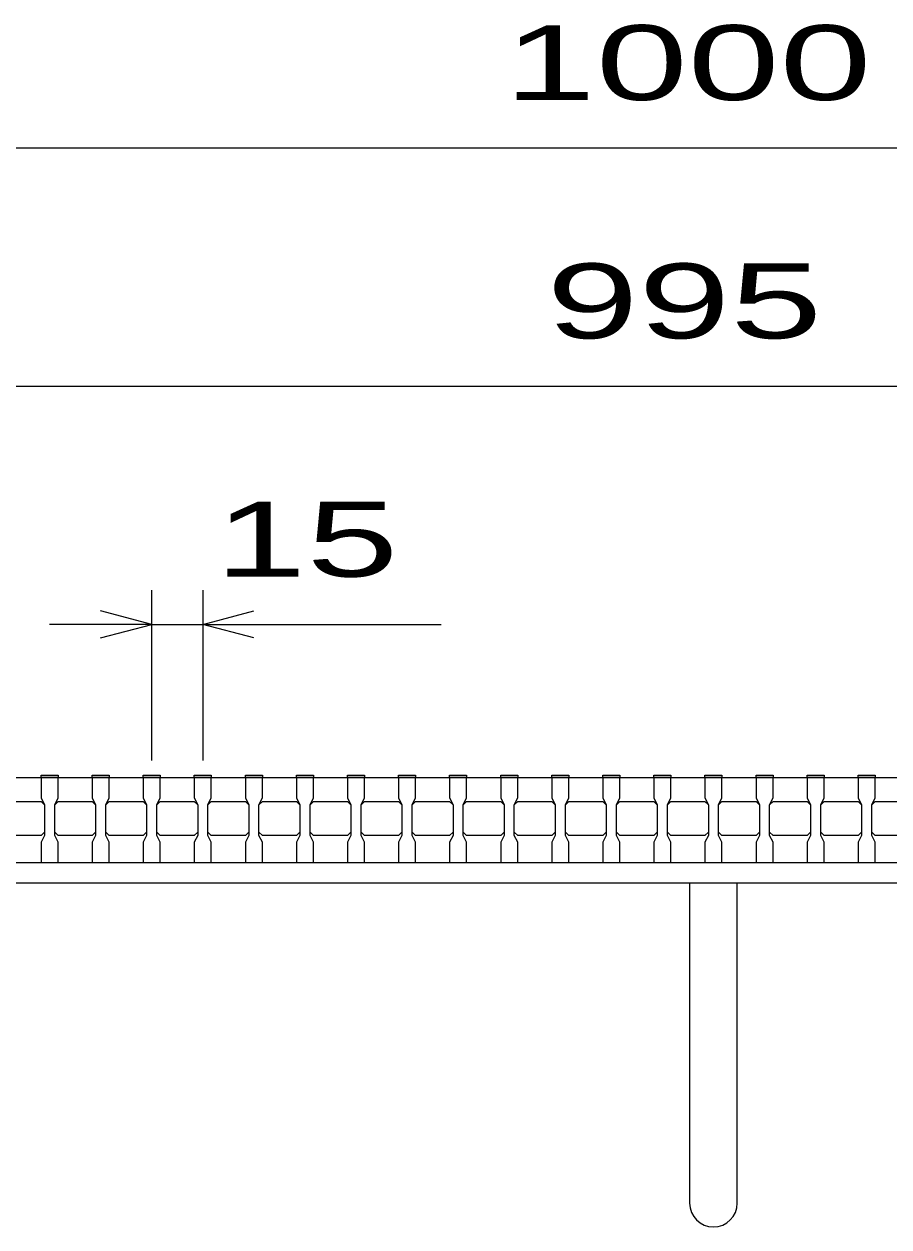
# Model space of a CAD drawing. Units: millimetres, scale not verified. Extents: x -1820 to 1731, y -1282 to 1054.
# Drawn here: x -1124 to -870, y -569.5 to -216.2 of the extents above; entities that cross this region are included whole.
import ezdxf
from ezdxf.enums import TextEntityAlignment as Align

# ---------------------------------------------------------------- set-up
doc = ezdxf.new("R2010")
doc.units = ezdxf.units.MM
doc.header["$LTSCALE"] = 10
for name, color, linetype, lineweight in [('16', 3, 'Continuous', 25), ('19', 6, 'Continuous', 25), ('22', 4, 'Continuous', 25)]:
    doc.layers.add(name, color=color, linetype=linetype, lineweight=lineweight)
doc.styles.add('ベクトル', font='')
doc.styles.get('ベクトル').set_extended_font_data('ベクトル')

msp = doc.modelspace()

# ---------------------------------------------------------------- linework, layer by layer
at = {"layer": '16'}
for p, q in [((-1419, -437.5), (-424, -437.5)), ((-1119, -437.5), (-1119, -436.8)), ((-1119, -436.8), (-1114, -436.8)), ((-1119, -437.5), (-1119, -443.5)), ((-1114, -437.5), (-1119, -437.5)), ((-1114, -436.8), (-1114, -437.5)), ((-1114, -443.5), (-1114, -437.5)), ((-1104, -437.5), (-1104, -436.8)), ((-1104, -436.8), (-1099, -436.8)), ((-1104, -437.5), (-1104, -443.5)), ((-1099, -437.5), (-1104, -437.5)), ((-1099, -436.8), (-1099, -437.5)), ((-1099, -443.5), (-1099, -437.5)), ((-1089, -437.5), (-1089, -436.8)), ((-1089, -436.8), (-1084, -436.8)), ((-1089, -437.5), (-1089, -443.5)), ((-1084, -437.5), (-1089, -437.5)), ((-1084, -436.8), (-1084, -437.5)), ((-1084, -443.5), (-1084, -437.5)), ((-1074, -437.5), (-1074, -436.8)), ((-1074, -436.8), (-1069, -436.8)), ((-1074, -437.5), (-1074, -443.5)), ((-1069, -437.5), (-1074, -437.5)), ((-1069, -436.8), (-1069, -437.5)), ((-1069, -443.5), (-1069, -437.5)), ((-1059, -437.5), (-1059, -436.8)), ((-1059, -436.8), (-1054, -436.8)), ((-1059, -437.5), (-1059, -443.5)), ((-1054, -437.5), (-1059, -437.5)), ((-1054, -436.8), (-1054, -437.5)), ((-1054, -443.5), (-1054, -437.5)), ((-1044, -437.5), (-1044, -436.8)), ((-1044, -436.8), (-1039, -436.8)), ((-1044, -437.5), (-1044, -443.5)), ((-1039, -437.5), (-1044, -437.5)), ((-1039, -436.8), (-1039, -437.5)), ((-1039, -443.5), (-1039, -437.5)), ((-1029, -437.5), (-1029, -436.8)), ((-1029, -436.8), (-1024, -436.8)), ((-1029, -437.5), (-1029, -443.5)), ((-1024, -437.5), (-1029, -437.5)), ((-1024, -436.8), (-1024, -437.5)), ((-1024, -443.5), (-1024, -437.5)), ((-1014, -437.5), (-1014, -436.8)), ((-1014, -436.8), (-1009, -436.8)), ((-1014, -437.5), (-1014, -443.5)), ((-1009, -437.5), (-1014, -437.5)), ((-1009, -436.8), (-1009, -437.5)), ((-1009, -443.5), (-1009, -437.5)), ((-999, -437.5), (-999, -436.8)), ((-999, -436.8), (-994, -436.8)), ((-999, -437.5), (-999, -443.5)), ((-994, -437.5), (-999, -437.5)), ((-994, -436.8), (-994, -437.5)), ((-994, -443.5), (-994, -437.5)), ((-984, -437.5), (-984, -436.8)), ((-984, -436.8), (-979, -436.8)), ((-984, -437.5), (-984, -443.5)), ((-979, -437.5), (-984, -437.5)), ((-979, -436.8), (-979, -437.5)), ((-979, -443.5), (-979, -437.5)), ((-969, -437.5), (-969, -436.8)), ((-969, -436.8), (-964, -436.8)), ((-969, -437.5), (-969, -443.5)), ((-964, -437.5), (-969, -437.5)), ((-964, -436.8), (-964, -437.5)), ((-964, -443.5), (-964, -437.5)), ((-954, -437.5), (-954, -436.8)), ((-954, -436.8), (-949, -436.8)), ((-954, -437.5), (-954, -443.5)), ((-949, -437.5), (-954, -437.5)), ((-949, -436.8), (-949, -437.5)), ((-949, -443.5), (-949, -437.5)), ((-939, -437.5), (-939, -436.8)), ((-939, -436.8), (-934, -436.8)), ((-939, -437.5), (-939, -443.5)), ((-934, -437.5), (-939, -437.5)), ((-934, -436.8), (-934, -437.5)), ((-934, -443.5), (-934, -437.5)), ((-924, -437.5), (-924, -436.8)), ((-924, -436.8), (-919, -436.8)), ((-924, -437.5), (-924, -443.5)), ((-919, -437.5), (-924, -437.5)), ((-919, -436.8), (-919, -437.5)), ((-919, -443.5), (-919, -437.5)), ((-909, -437.5), (-909, -436.8)), ((-909, -436.8), (-904, -436.8)), ((-909, -437.5), (-909, -443.5)), ((-904, -437.5), (-909, -437.5)), ((-904, -436.8), (-904, -437.5)), ((-904, -443.5), (-904, -437.5)), ((-894, -437.5), (-894, -436.8)), ((-894, -436.8), (-889, -436.8)), ((-894, -437.5), (-894, -443.5)), ((-889, -437.5), (-894, -437.5)), ((-889, -436.8), (-889, -437.5)), ((-889, -443.5), (-889, -437.5)), ((-879, -437.5), (-879, -436.8)), ((-879, -436.8), (-874, -436.8)), ((-879, -437.5), (-879, -443.5)), ((-874, -437.5), (-879, -437.5)), ((-874, -436.8), (-874, -437.5)), ((-874, -443.5), (-874, -437.5)), ((-1129, -444.5), (-1119, -444.5)), ((-1119, -443.5), (-1118, -445.5)), ((-1119, -444.5), (-1118, -445.5)), ((-1115, -445.5), (-1114, -443.5)), ((-1115, -445.5), (-1114, -444.5)), ((-1114, -444.5), (-1104, -444.5)), ((-1104, -443.5), (-1103, -445.5)), ((-1104, -444.5), (-1103, -445.5)), ((-1100, -445.5), (-1099, -443.5)), ((-1100, -445.5), (-1099, -444.5)), ((-1099, -444.5), (-1089, -444.5)), ((-1089, -443.5), (-1088, -445.5)), ((-1089, -444.5), (-1088, -445.5)), ((-1085, -445.5), (-1084, -443.5)), ((-1085, -445.5), (-1084, -444.5)), ((-1084, -444.5), (-1074, -444.5)), ((-1074, -443.5), (-1073, -445.5)), ((-1074, -444.5), (-1073, -445.5)), ((-1070, -445.5), (-1069, -443.5)), ((-1070, -445.5), (-1069, -444.5)), ((-1069, -444.5), (-1059, -444.5)), ((-1059, -443.5), (-1058, -445.5)), ((-1059, -444.5), (-1058, -445.5)), ((-1055, -445.5), (-1054, -443.5)), ((-1055, -445.5), (-1054, -444.5)), ((-1054, -444.5), (-1044, -444.5)), ((-1044, -443.5), (-1043, -445.5)), ((-1044, -444.5), (-1043, -445.5)), ((-1040, -445.5), (-1039, -443.5)), ((-1040, -445.5), (-1039, -444.5)), ((-1039, -444.5), (-1029, -444.5)), ((-1029, -443.5), (-1028, -445.5)), ((-1029, -444.5), (-1028, -445.5)), ((-1025, -445.5), (-1024, -443.5)), ((-1025, -445.5), (-1024, -444.5)), ((-1024, -444.5), (-1014, -444.5)), ((-1014, -443.5), (-1013, -445.5)), ((-1014, -444.5), (-1013, -445.5)), ((-1010, -445.5), (-1009, -443.5)), ((-1010, -445.5), (-1009, -444.5)), ((-1009, -444.5), (-999, -444.5)), ((-999, -443.5), (-998, -445.5)), ((-999, -444.5), (-998, -445.5)), ((-995, -445.5), (-994, -443.5)), ((-995, -445.5), (-994, -444.5)), ((-994, -444.5), (-984, -444.5)), ((-984, -443.5), (-983, -445.5)), ((-984, -444.5), (-983, -445.5)), ((-980, -445.5), (-979, -443.5)), ((-980, -445.5), (-979, -444.5)), ((-979, -444.5), (-969, -444.5)), ((-969, -443.5), (-968, -445.5)), ((-969, -444.5), (-968, -445.5)), ((-965, -445.5), (-964, -443.5)), ((-965, -445.5), (-964, -444.5)), ((-964, -444.5), (-954, -444.5)), ((-954, -443.5), (-953, -445.5)), ((-954, -444.5), (-953, -445.5)), ((-950, -445.5), (-949, -443.5)), ((-950, -445.5), (-949, -444.5)), ((-949, -444.5), (-939, -444.5)), ((-939, -443.5), (-938, -445.5)), ((-939, -444.5), (-938, -445.5)), ((-935, -445.5), (-934, -443.5)), ((-935, -445.5), (-934, -444.5)), ((-934, -444.5), (-924, -444.5)), ((-924, -443.5), (-923, -445.5)), ((-924, -444.5), (-923, -445.5)), ((-920, -445.5), (-919, -443.5)), ((-920, -445.5), (-919, -444.5)), ((-919, -444.5), (-909, -444.5)), ((-909, -443.5), (-908, -445.5)), ((-909, -444.5), (-908, -445.5)), ((-905, -445.5), (-904, -443.5)), ((-905, -445.5), (-904, -444.5)), ((-904, -444.5), (-894, -444.5)), ((-894, -443.5), (-893, -445.5)), ((-894, -444.5), (-893, -445.5)), ((-890, -445.5), (-889, -443.5)), ((-890, -445.5), (-889, -444.5)), ((-889, -444.5), (-879, -444.5)), ((-879, -443.5), (-878, -445.5)), ((-879, -444.5), (-878, -445.5)), ((-875, -445.5), (-874, -443.5)), ((-875, -445.5), (-874, -444.5)), ((-874, -444.5), (-864, -444.5)), ((-1118, -445.5), (-1118, -454.5)), ((-1115, -454.5), (-1115, -445.5)), ((-1103, -445.5), (-1103, -454.5)), ((-1100, -454.5), (-1100, -445.5)), ((-1088, -445.5), (-1088, -454.5)), ((-1085, -454.5), (-1085, -445.5)), ((-1073, -445.5), (-1073, -454.5)), ((-1070, -454.5), (-1070, -445.5)), ((-1058, -445.5), (-1058, -454.5)), ((-1055, -454.5), (-1055, -445.5)), ((-1043, -445.5), (-1043, -454.5)), ((-1040, -454.5), (-1040, -445.5)), ((-1028, -445.5), (-1028, -454.5)), ((-1025, -454.5), (-1025, -445.5)), ((-1013, -445.5), (-1013, -454.5)), ((-1010, -454.5), (-1010, -445.5)), ((-998, -445.5), (-998, -454.5)), ((-995, -454.5), (-995, -445.5)), ((-983, -445.5), (-983, -454.5)), ((-980, -454.5), (-980, -445.5)), ((-968, -445.5), (-968, -454.5)), ((-965, -454.5), (-965, -445.5)), ((-953, -445.5), (-953, -454.5)), ((-950, -454.5), (-950, -445.5)), ((-938, -445.5), (-938, -454.5)), ((-935, -454.5), (-935, -445.5)), ((-923, -445.5), (-923, -454.5)), ((-920, -454.5), (-920, -445.5)), ((-908, -445.5), (-908, -454.5)), ((-905, -454.5), (-905, -445.5)), ((-893, -445.5), (-893, -454.5)), ((-890, -454.5), (-890, -445.5)), ((-878, -445.5), (-878, -454.5)), ((-875, -454.5), (-875, -445.5)), ((-1119, -454.5), (-1129, -454.5)), ((-1118, -453.5), (-1119, -454.5)), ((-1118, -454.5), (-1119, -456.5)), ((-1114, -454.5), (-1115, -453.5)), ((-1114, -456.5), (-1115, -454.5)), ((-1104, -454.5), (-1114, -454.5)), ((-1103, -453.5), (-1104, -454.5)), ((-1103, -454.5), (-1104, -456.5)), ((-1099, -454.5), (-1100, -453.5)), ((-1099, -456.5), (-1100, -454.5)), ((-1089, -454.5), (-1099, -454.5)), ((-1088, -453.5), (-1089, -454.5)), ((-1088, -454.5), (-1089, -456.5)), ((-1084, -454.5), (-1085, -453.5)), ((-1084, -456.5), (-1085, -454.5)), ((-1074, -454.5), (-1084, -454.5)), ((-1073, -453.5), (-1074, -454.5)), ((-1073, -454.5), (-1074, -456.5)), ((-1069, -454.5), (-1070, -453.5)), ((-1069, -456.5), (-1070, -454.5)), ((-1059, -454.5), (-1069, -454.5)), ((-1058, -453.5), (-1059, -454.5)), ((-1058, -454.5), (-1059, -456.5)), ((-1054, -454.5), (-1055, -453.5)), ((-1054, -456.5), (-1055, -454.5)), ((-1044, -454.5), (-1054, -454.5)), ((-1043, -453.5), (-1044, -454.5)), ((-1043, -454.5), (-1044, -456.5)), ((-1039, -454.5), (-1040, -453.5)), ((-1039, -456.5), (-1040, -454.5)), ((-1029, -454.5), (-1039, -454.5)), ((-1028, -453.5), (-1029, -454.5)), ((-1028, -454.5), (-1029, -456.5)), ((-1024, -454.5), (-1025, -453.5)), ((-1024, -456.5), (-1025, -454.5)), ((-1014, -454.5), (-1024, -454.5)), ((-1013, -453.5), (-1014, -454.5)), ((-1013, -454.5), (-1014, -456.5)), ((-1009, -454.5), (-1010, -453.5)), ((-1009, -456.5), (-1010, -454.5)), ((-999, -454.5), (-1009, -454.5)), ((-998, -453.5), (-999, -454.5)), ((-998, -454.5), (-999, -456.5)), ((-994, -454.5), (-995, -453.5)), ((-994, -456.5), (-995, -454.5)), ((-984, -454.5), (-994, -454.5)), ((-983, -453.5), (-984, -454.5)), ((-983, -454.5), (-984, -456.5)), ((-979, -454.5), (-980, -453.5)), ((-979, -456.5), (-980, -454.5)), ((-969, -454.5), (-979, -454.5)), ((-968, -453.5), (-969, -454.5)), ((-968, -454.5), (-969, -456.5)), ((-964, -454.5), (-965, -453.5)), ((-964, -456.5), (-965, -454.5)), ((-954, -454.5), (-964, -454.5)), ((-953, -453.5), (-954, -454.5)), ((-953, -454.5), (-954, -456.5)), ((-949, -454.5), (-950, -453.5)), ((-949, -456.5), (-950, -454.5)), ((-939, -454.5), (-949, -454.5)), ((-938, -453.5), (-939, -454.5)), ((-938, -454.5), (-939, -456.5)), ((-934, -454.5), (-935, -453.5)), ((-934, -456.5), (-935, -454.5)), ((-924, -454.5), (-934, -454.5)), ((-923, -453.5), (-924, -454.5)), ((-923, -454.5), (-924, -456.5)), ((-919, -454.5), (-920, -453.5)), ((-919, -456.5), (-920, -454.5)), ((-909, -454.5), (-919, -454.5)), ((-908, -453.5), (-909, -454.5)), ((-908, -454.5), (-909, -456.5)), ((-904, -454.5), (-905, -453.5)), ((-904, -456.5), (-905, -454.5)), ((-894, -454.5), (-904, -454.5)), ((-893, -453.5), (-894, -454.5)), ((-893, -454.5), (-894, -456.5)), ((-889, -454.5), (-890, -453.5)), ((-889, -456.5), (-890, -454.5)), ((-879, -454.5), (-889, -454.5)), ((-878, -453.5), (-879, -454.5)), ((-878, -454.5), (-879, -456.5)), ((-874, -454.5), (-875, -453.5)), ((-874, -456.5), (-875, -454.5)), ((-864, -454.5), (-874, -454.5)), ((-1119, -456.5), (-1119, -462.5)), ((-1114, -462.5), (-1114, -456.5)), ((-1104, -456.5), (-1104, -462.5)), ((-1099, -462.5), (-1099, -456.5)), ((-1089, -456.5), (-1089, -462.5)), ((-1084, -462.5), (-1084, -456.5)), ((-1074, -456.5), (-1074, -462.5)), ((-1069, -462.5), (-1069, -456.5)), ((-1059, -456.5), (-1059, -462.5)), ((-1054, -462.5), (-1054, -456.5)), ((-1044, -456.5), (-1044, -462.5)), ((-1039, -462.5), (-1039, -456.5)), ((-1029, -456.5), (-1029, -462.5)), ((-1024, -462.5), (-1024, -456.5)), ((-1014, -456.5), (-1014, -462.5)), ((-1009, -462.5), (-1009, -456.5)), ((-999, -456.5), (-999, -462.5)), ((-994, -462.5), (-994, -456.5)), ((-984, -456.5), (-984, -462.5)), ((-979, -462.5), (-979, -456.5)), ((-969, -456.5), (-969, -462.5)), ((-964, -462.5), (-964, -456.5)), ((-954, -456.5), (-954, -462.5)), ((-949, -462.5), (-949, -456.5)), ((-939, -456.5), (-939, -462.5)), ((-934, -462.5), (-934, -456.5)), ((-924, -456.5), (-924, -462.5)), ((-919, -462.5), (-919, -456.5)), ((-909, -456.5), (-909, -462.5)), ((-904, -462.5), (-904, -456.5)), ((-894, -456.5), (-894, -462.5)), ((-889, -462.5), (-889, -456.5)), ((-879, -456.5), (-879, -462.5)), ((-874, -462.5), (-874, -456.5)), ((-1419, -462.5), (-424, -462.5)), ((-1119, -462.5), (-1114, -462.5)), ((-1104, -462.5), (-1099, -462.5)), ((-1089, -462.5), (-1084, -462.5)), ((-1074, -462.5), (-1069, -462.5)), ((-1059, -462.5), (-1054, -462.5)), ((-1044, -462.5), (-1039, -462.5)), ((-1029, -462.5), (-1024, -462.5)), ((-1014, -462.5), (-1009, -462.5)), ((-999, -462.5), (-994, -462.5)), ((-984, -462.5), (-979, -462.5)), ((-969, -462.5), (-964, -462.5)), ((-954, -462.5), (-949, -462.5)), ((-939, -462.5), (-934, -462.5)), ((-924, -462.5), (-919, -462.5)), ((-909, -462.5), (-904, -462.5)), ((-894, -462.5), (-889, -462.5)), ((-879, -462.5), (-874, -462.5))]:
    msp.add_line(p, q, dxfattribs=at)
at = {"layer": '19'}
for p, q in [((-1421.5, -462.5), (-421.5, -462.5)), ((-421.5, -468.5), (-1421.5, -468.5)), ((-928.5, -468.5), (-928.5, -562.5)), ((-914.5, -562.5), (-914.5, -468.5))]:
    msp.add_line(p, q, dxfattribs=at)
msp.add_arc((-921.5, -562.5), 7, 180, 0, dxfattribs=at)
at = {"layer": '22'}
for p, q in [((-1421.5, -252.5), (-421.5, -252.5)), ((-1419, -322.5), (-424, -322.5)), ((-1086.5, -432.5), (-1086.5, -382.5)), ((-1071.5, -382.5), (-1071.5, -432.5)), ((-1086.5, -392.5), (-1101.5, -388.5)), ((-1071.5, -392.5), (-1056.5, -388.5)), ((-1086.5, -392.5), (-1116.5, -392.5)), ((-1101.5, -396.5), (-1086.5, -392.5)), ((-1086.5, -392.5), (-1071.5, -392.5)), ((-1056.5, -396.5), (-1071.5, -392.5)), ((-1071.5, -392.5), (-1001.5, -392.5))]:
    msp.add_line(p, q, dxfattribs=at)

# ---------------------------------------------------------------- texts
at = {"layer": '22', "color": 2, "style": 'ベクトル', "width": 1.65}
for s, p in [(' 1000 ', (-996.5, -227.5)), (' 995 ', (-984, -297.5)), (' 15 ', (-1081.5, -367.5))]:
    msp.add_text(s, height=21.99, dxfattribs=at).set_placement(p, align=Align.MIDDLE_LEFT)

doc.saveas('drawing.dxf')
